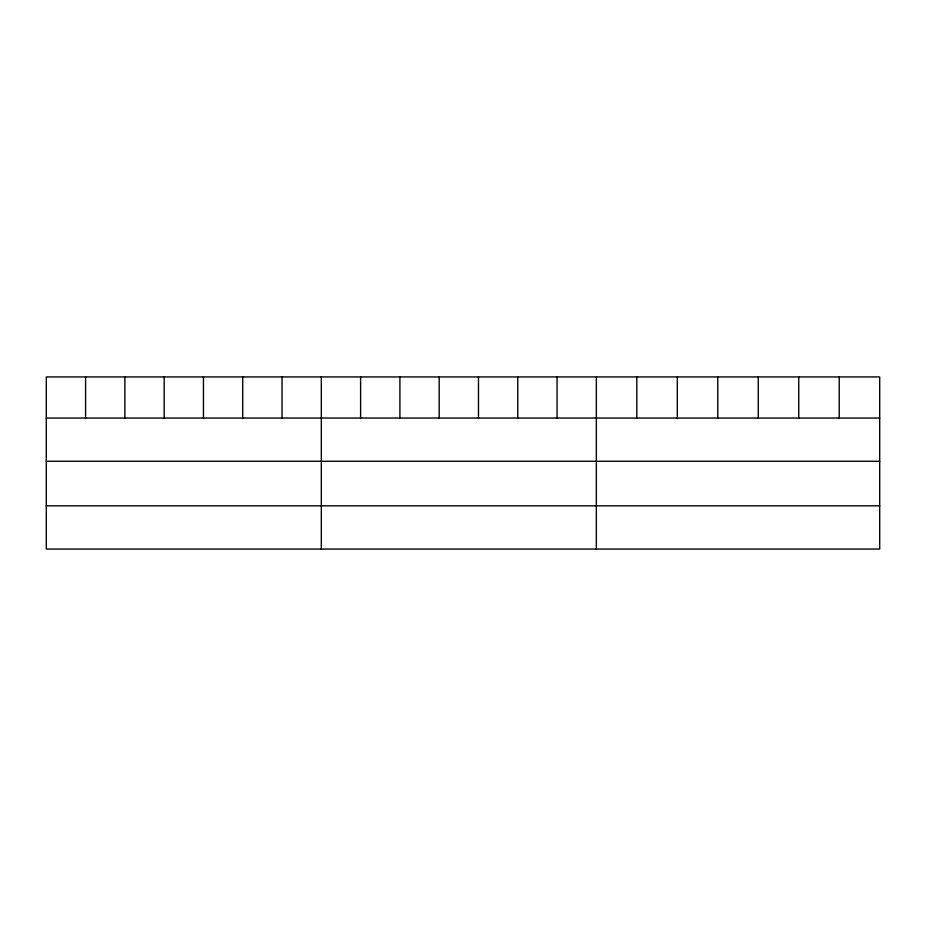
<?xml version="1.0" encoding="UTF-8"?>
<svg xmlns="http://www.w3.org/2000/svg" width="926" height="926" viewBox="0 0 926 926"><rect width="100%" height="100%" fill="white"/><g stroke="black" fill="none" stroke-linecap="round" stroke-linejoin="round"><path stroke-width="1.39" d="M879.7 418.043L879.7 549.06L46.3 549.06L46.3 376.94L879.7 376.94L879.7 418.043L46.3 418.043M46.3 461.275L879.7 461.275M46.3 505.827L879.7 505.827M839.222 376.94L839.222 418.043M798.744 376.94L798.744 418.043M758.267 376.94L758.267 418.043M717.777 376.94L717.777 418.043M677.3 376.94L677.3 418.043M636.822 376.94L636.822 418.043M596.344 376.94L596.344 549.06M557.058 376.94L557.058 418.043M517.761 376.94L517.761 418.043M478.476 376.94L478.476 418.043M439.19 376.94L439.19 418.043M399.905 376.94L399.905 418.043M360.608 376.94L360.608 418.043M321.322 376.94L321.322 549.06M282.036 376.94L282.036 418.043M242.739 376.94L242.739 418.043M203.454 376.94L203.454 418.043M164.168 376.94L164.168 418.043M124.883 376.94L124.883 418.043M85.586 376.94L85.586 418.043"/></g></svg>
